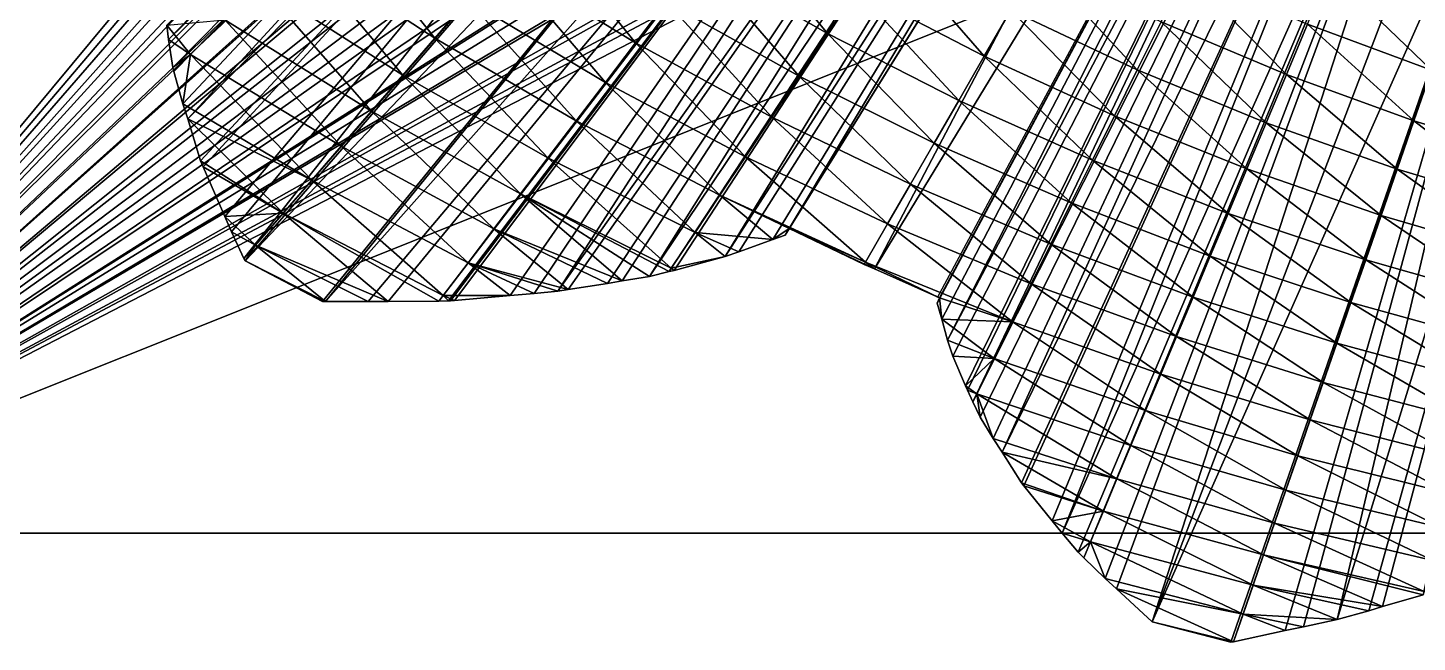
# Model space of a CAD drawing. Extents: x -33.1 to 33.1, y -27.2 to 27.2.
# Drawn here: x -21.44 to -7.15, y -26.12 to -19.8 of the extents above; entities that cross this region are included whole.
import ezdxf

# ---------------------------------------------------------------- set-up
doc = ezdxf.new("R2010")
doc.units = 0
doc.header["$MEASUREMENT"] = 0
for name, color, linetype in [('ObjLayer', 2, 'Continuous'), ('STL2DXF', 7, 'Continuous'), ('Temp', 7, 'Continuous')]:
    doc.layers.add(name, color=color, linetype=linetype)

msp = doc.modelspace()

# ---------------------------------------------------------------- linework, layer by layer
at = {"layer": 'ObjLayer'}
for p, q in [((-13.613, -21.865, 22.588), (-6.633, -10.639, 36.5)), ((-5.918, -11.081, 36.5), (-12.092, -22.579, 22.929)), ((-19.207, -22.197, 27.908), (-11.678, -13.493, 36.5)), ((-11.269, -13.836, 36.5), (-18.383, -22.615, 28.02)), ((-9.878, -25.912, 29.118), (-6.356, -16.672, 36.5)), ((-5.855, -16.854, 36.5), (-9.043, -26.115, 29.143)), ((-20.014, -19.773, 24.365), (-19.996, -19.921, 24.571)), ((-19.996, -19.921, 24.571), (-19.952, -20.209, 24.992)), ((-19.952, -20.209, 24.992), (-19.941, -20.251, 25.05)), ((-19.941, -20.251, 25.05), (-19.848, -20.581, 25.523)), ((-19.848, -20.581, 25.523), (-19.799, -20.735, 25.754)), ((-19.799, -20.735, 25.754), (-19.666, -21.167, 26.395)), ((-19.666, -21.167, 26.395), (-19.641, -21.23, 26.483)), ((-19.641, -21.23, 26.483), (-19.416, -21.74, 27.228)), ((-19.416, -21.74, 27.228), (-19.348, -21.898, 27.455)), ((-19.348, -21.898, 27.455), (-19.22, -22.172, 27.868)), ((-14.13, -22.106, 23.412), (-13.782, -21.977, 22.927)), ((-13.782, -21.977, 22.927), (-13.655, -21.932, 22.745)), ((-13.655, -21.932, 22.745), (-13.613, -21.865, 22.588)), ((-13.613, -21.865, 22.588), (-12.842, -22.234, 22.684)), ((-14.271, -22.154, 23.617), (-14.13, -22.106, 23.412)), ((-19.22, -22.172, 27.868), (-19.207, -22.197, 27.908)), ((-19.207, -22.197, 27.908), (-18.414, -22.616, 28.049)), ((-14.797, -22.295, 24.271), (-14.271, -22.154, 23.617)), ((-12.842, -22.234, 22.684), (-12.736, -22.28, 22.701)), ((-12.736, -22.28, 22.701), (-12.065, -22.579, 22.806)), ((-15.886, -22.491, 25.561), (-15.482, -22.429, 25.09)), ((-15.482, -22.429, 25.09), (-15.33, -22.402, 24.92)), ((-15.33, -22.402, 24.92), (-15.049, -22.357, 24.597)), ((-15.049, -22.357, 24.597), (-14.848, -22.308, 24.336)), ((-14.848, -22.308, 24.336), (-14.797, -22.295, 24.271)), ((-17.056, -22.606, 26.764), (-16.483, -22.553, 26.183)), ((-16.483, -22.553, 26.183), (-16.237, -22.533, 25.926)), ((-16.237, -22.533, 25.926), (-15.991, -22.509, 25.68)), ((-15.991, -22.509, 25.68), (-15.886, -22.491, 25.561)), ((-18.414, -22.616, 28.049), (-18.383, -22.615, 28.02)), ((-18.383, -22.615, 28.02), (-17.944, -22.617, 27.6)), ((-17.944, -22.617, 27.6), (-17.737, -22.614, 27.409)), ((-17.737, -22.614, 27.409), (-17.216, -22.613, 26.917)), ((-17.216, -22.613, 26.917), (-17.117, -22.61, 26.828)), ((-17.117, -22.61, 26.828), (-17.056, -22.606, 26.764)), ((-12.065, -22.579, 22.806), (-12.092, -22.632, 22.929)), ((-12.092, -22.632, 22.929), (-12.043, -22.798, 23.223)), ((-12.043, -22.798, 23.223), (-11.983, -23.012, 23.592)), ((-11.983, -23.012, 23.592), (-11.93, -23.179, 23.899)), ((-11.93, -23.179, 23.899), (-11.798, -23.483, 24.428)), ((-11.798, -23.483, 24.428), (-11.779, -23.528, 24.504)), ((-11.779, -23.528, 24.504), (-11.725, -23.646, 24.72)), ((-11.725, -23.646, 24.72), (-11.649, -23.804, 25.016)), ((-11.649, -23.804, 25.016), (-11.514, -24.026, 25.418)), ((-11.514, -24.026, 25.418), (-11.422, -24.166, 25.688)), ((-11.422, -24.166, 25.688), (-11.223, -24.479, 26.275)), ((-11.223, -24.479, 26.275), (-11.198, -24.512, 26.334)), ((-11.198, -24.512, 26.334), (-10.908, -24.87, 27.016)), ((25, -25), (-25, -25)), ((25, -25, 4), (-25, -25, 4)), ((-10.908, -24.87, 27.016), (-10.805, -24.999, 27.256)), ((-10.805, -24.999, 27.256), (-10.639, -25.195, 27.646)), ((-10.639, -25.195, 27.646), (-10.582, -25.253, 27.754)), ((-10.582, -25.253, 27.754), (-10.363, -25.465, 28.179)), ((-10.363, -25.465, 28.179), (-10.245, -25.572, 28.406)), ((-9.878, -25.912, 29.118), (-10.245, -25.572, 28.406)), ((-7.509, -25.753, 27.214), (-7.091, -25.634, 26.638)), ((-7.976, -25.885, 27.859), (-7.65, -25.796, 27.405)), ((-7.65, -25.796, 27.405), (-7.509, -25.753, 27.214)), ((-9.043, -26.115, 29.143), (-9.878, -25.912, 29.118)), ((-8.512, -26.001, 28.503), (-9.043, -26.115, 29.143)), ((-8.512, -26.001, 28.503), (-8.322, -25.963, 28.272)), ((-8.322, -25.963, 28.272), (-7.976, -25.885, 27.859))]:
    msp.add_line(p, q, dxfattribs=at)
at = {"layer": 'STL2DXF'}
for points in [[(-25, -25), (25, -5), (25, -25)], [(-8.41, -5.027, 4), (-25, -5, 4), (-25, -25, 4)], [(-8.41, -5.027, 4), (-25, -25, 4), (-8.272, -5.308, 4)], [(-8.272, -5.308, 4), (-25, -25, 4), (-8.141, -5.597, 4)], [(-8.141, -5.597, 4), (-25, -25, 4), (-7.965, -5.917, 4)], [(-7.965, -5.917, 4), (-25, -25, 4), (-7.843, -6.159, 4)], [(-7.843, -6.159, 4), (-25, -25, 4), (-7.622, -6.525, 4)], [(-7.622, -6.525, 4), (-25, -25, 4), (-7.515, -6.715, 4)], [(-7.515, -6.715, 4), (-25, -25, 4), (-7.24, -7.133, 4)], [(-7.24, -7.133, 4), (-25, -25, 4), (-7.159, -7.265, 4)], [(-7.159, -7.265, 4), (-25, -25, 4), (-6.818, -7.74, 4)], [(-6.818, -7.74, 4), (-25, -25, 4), (-6.773, -7.807, 4)], [(-6.773, -7.807, 4), (-25, -25, 4), (-6.381, -8.31, 4)], [(-6.381, -8.31, 4), (-25, -25, 4), (-6.355, -8.342, 4)], [(-6.355, -8.342, 4), (-25, -25, 4), (-6.351, -8.346, 4)], [(-6.351, -8.346, 4), (-25, -25, 4), (-5.903, -8.863, 4)], [(-5.903, -8.863, 4), (-25, -25, 4), (-5.817, -8.949, 4)], [(-5.817, -8.949, 4), (-25, -25, 4), (-5.418, -9.374, 4)], [(-5.418, -9.374, 4), (-25, -25, 4), (-5.232, -9.544, 4)], [(-5.232, -9.544, 4), (-25, -25, 4), (-4.897, -9.87, 4)], [(-4.897, -9.87, 4), (-25, -25, 4), (-4.592, -10.124, 4)], [(-4.592, -10.124, 4), (-25, -25, 4), (-4.339, -10.348, 4)], [(-4.339, -10.348, 4), (-25, -25, 4), (-3.897, -10.679, 4)], [(-3.897, -10.679, 4), (-25, -25, 4), (-3.742, -10.801, 4)], [(-3.742, -10.801, 4), (-25, -25, 4), (-3.149, -11.188, 4)], [(-3.149, -11.188, 4), (-25, -25, 4), (-3.105, -11.219, 4)], [(-3.105, -11.219, 4), (-25, -25, 4), (-2.84, -11.364, 4)], [(-2.84, -11.364, 4), (-25, -25, 4), (-2.427, -11.581, 4)], [(-2.427, -11.581, 4), (-25, -25, 4), (-2.346, -11.613, 4)], [(-2.346, -11.613, 4), (-25, -25, 4), (-1.71, -11.872, 4)], [(-1.71, -11.872, 4), (-25, -25, 4), (-1.517, -11.921, 4)], [(-1.517, -11.921, 4), (-25, -25, 4), (-0.962, -12.072, 4)], [(-0.962, -12.072, 4), (-25, -25, 4), (-0.698, -12.102, 4)], [(-0.698, -12.102, 4), (-25, -25, 4), (-0.195, -12.162, 4)], [(25, -25, 4), (-0.195, -12.162, 4), (-25, -25, 4)], [(-17.258, -19.907, 22.169), (-18.683, -18.974, 21.981), (-18.303, -18.587, 21.122)], [(-16.918, -19.516, 21.305), (-17.258, -19.907, 22.169), (-18.303, -18.587, 21.122)], [(-15.193, -19.955, 20.609), (-16.569, -19.112, 20.447), (-16.209, -18.698, 19.593)], [(-14.874, -19.535, 19.749), (-15.193, -19.955, 20.609), (-16.209, -18.698, 19.593)], [(-13.22, -19.86, 19.023), (-14.545, -19.102, 18.892), (-14.204, -18.655, 18.038)], [(-12.919, -19.408, 18.161), (-13.22, -19.86, 19.023), (-14.204, -18.655, 18.038)], [(-17.587, -20.288, 23.038), (-19.055, -19.351, 22.847), (-18.683, -18.974, 21.981)], [(-17.258, -19.907, 22.169), (-17.587, -20.288, 23.038), (-18.683, -18.974, 21.981)], [(-11.606, -20.091, 18.264), (-12.919, -19.408, 18.161), (-12.608, -18.941, 17.3)], [(-11.333, -19.62, 17.394), (-11.606, -20.091, 18.264), (-12.608, -18.941, 17.3)], [(-15.503, -20.361, 21.473), (-16.918, -19.516, 21.305), (-16.569, -19.112, 20.447)], [(-15.193, -19.955, 20.609), (-15.503, -20.361, 21.473), (-16.569, -19.112, 20.447)], [(-13.51, -20.297, 19.888), (-14.874, -19.535, 19.749), (-14.545, -19.102, 18.892)], [(-13.22, -19.86, 19.023), (-13.51, -20.297, 19.888), (-14.545, -19.102, 18.892)], [(-10.032, -20.231, 17.468), (-11.333, -19.62, 17.394), (-11.051, -19.13, 16.525)], [(-9.788, -19.738, 16.588), (-10.032, -20.231, 17.468), (-11.051, -19.13, 16.525)], [(-8.499, -20.28, 16.632), (-9.788, -19.738, 16.588), (-9.533, -19.225, 15.709)], [(-8.283, -19.763, 15.742), (-8.499, -20.28, 16.632), (-9.533, -19.225, 15.709)], [(-7.008, -20.236, 15.757), (-8.283, -19.763, 15.742), (-8.057, -19.225, 14.851)], [(-6.82, -19.694, 14.855), (-7.008, -20.236, 15.757), (-8.057, -19.225, 14.851)], [(-17.908, -20.658, 23.913), (-19.416, -19.718, 23.721), (-19.055, -19.351, 22.847)], [(-17.587, -20.288, 23.038), (-17.908, -20.658, 23.913), (-19.055, -19.351, 22.847)], [(-11.868, -20.546, 19.135), (-13.22, -19.86, 19.023), (-12.919, -19.408, 18.161)], [(-11.606, -20.091, 18.264), (-11.868, -20.546, 19.135), (-12.919, -19.408, 18.161)], [(-15.803, -20.756, 22.341), (-17.258, -19.907, 22.169), (-16.918, -19.516, 21.305)], [(-15.503, -20.361, 21.473), (-15.803, -20.756, 22.341), (-16.918, -19.516, 21.305)], [(-13.791, -20.719, 20.755), (-15.193, -19.955, 20.609), (-14.874, -19.535, 19.749)], [(-13.51, -20.297, 19.888), (-13.791, -20.719, 20.755), (-14.874, -19.535, 19.749)], [(-19.416, -19.718, 23.721), (-19.769, -20.076, 24.602), (-20.014, -19.773, 24.365)], [(-18.22, -21.018, 24.795), (-19.769, -20.076, 24.602), (-19.416, -19.718, 23.721)], [(-17.908, -20.658, 23.913), (-18.22, -21.018, 24.795), (-19.416, -19.718, 23.721)], [(-10.267, -20.706, 18.348), (-11.606, -20.091, 18.264), (-11.333, -19.62, 17.394)], [(-10.032, -20.231, 17.468), (-10.267, -20.706, 18.348), (-11.333, -19.62, 17.394)], [(-19.769, -20.076, 24.602), (-19.996, -19.921, 24.571), (-20.014, -19.773, 24.365)], [(-12.122, -20.985, 20.007), (-13.51, -20.297, 19.888), (-13.22, -19.86, 19.023)], [(-11.868, -20.546, 19.135), (-12.122, -20.985, 20.007), (-13.22, -19.86, 19.023)], [(-8.707, -20.776, 17.522), (-10.032, -20.231, 17.468), (-9.788, -19.738, 16.588)], [(-8.499, -20.28, 16.632), (-8.707, -20.776, 17.522), (-9.788, -19.738, 16.588)], [(-7.188, -20.756, 16.657), (-8.499, -20.28, 16.632), (-8.283, -19.763, 15.742)], [(-7.008, -20.236, 15.757), (-7.188, -20.756, 16.657), (-8.283, -19.763, 15.742)], [(-19.769, -20.076, 24.602), (-19.952, -20.209, 24.992), (-19.996, -19.921, 24.571)], [(-16.094, -21.138, 23.213), (-17.587, -20.288, 23.038), (-17.258, -19.907, 22.169)], [(-15.803, -20.756, 22.341), (-16.094, -21.138, 23.213), (-17.258, -19.907, 22.169)], [(-14.063, -21.127, 21.624), (-15.503, -20.361, 21.473), (-15.193, -19.955, 20.609)], [(-13.791, -20.719, 20.755), (-14.063, -21.127, 21.624), (-15.193, -19.955, 20.609)], [(-19.769, -20.076, 24.602), (-19.941, -20.251, 25.05), (-19.952, -20.209, 24.992)], [(-19.769, -20.076, 24.602), (-19.848, -20.581, 25.523), (-19.941, -20.251, 25.05)], [(-18.523, -21.367, 25.683), (-19.848, -20.581, 25.523), (-19.769, -20.076, 24.602)], [(-18.22, -21.018, 24.795), (-18.523, -21.367, 25.683), (-19.769, -20.076, 24.602)], [(-10.494, -21.163, 19.227), (-11.868, -20.546, 19.135), (-11.606, -20.091, 18.264)], [(-10.267, -20.706, 18.348), (-10.494, -21.163, 19.227), (-11.606, -20.091, 18.264)], [(-16.376, -21.508, 24.09), (-17.908, -20.658, 23.913), (-17.587, -20.288, 23.038)], [(-16.094, -21.138, 23.213), (-16.376, -21.508, 24.09), (-17.587, -20.288, 23.038)], [(-8.907, -21.252, 18.41), (-10.267, -20.706, 18.348), (-10.032, -20.231, 17.468)], [(-8.707, -20.776, 17.522), (-8.907, -21.252, 18.41), (-10.032, -20.231, 17.468)], [(-7.36, -21.254, 17.556), (-8.707, -20.776, 17.522), (-8.499, -20.28, 16.632)], [(-7.188, -20.756, 16.657), (-7.36, -21.254, 17.556), (-8.499, -20.28, 16.632)], [(-5.855, -21.163, 16.665), (-7.188, -20.756, 16.657), (-7.008, -20.236, 15.757)], [(-14.325, -21.522, 22.496), (-15.803, -20.756, 22.341), (-15.503, -20.361, 21.473)], [(-14.063, -21.127, 21.624), (-14.325, -21.522, 22.496), (-15.503, -20.361, 21.473)], [(-12.366, -21.408, 20.881), (-13.791, -20.719, 20.755), (-13.51, -20.297, 19.888)], [(-12.122, -20.985, 20.007), (-12.366, -21.408, 20.881), (-13.51, -20.297, 19.888)], [(-10.712, -21.602, 20.107), (-12.122, -20.985, 20.007), (-11.868, -20.546, 19.135)], [(-10.494, -21.163, 19.227), (-10.712, -21.602, 20.107), (-11.868, -20.546, 19.135)], [(-18.523, -21.367, 25.683), (-19.799, -20.735, 25.754), (-19.848, -20.581, 25.523)], [(-16.649, -21.868, 24.972), (-18.22, -21.018, 24.795), (-17.908, -20.658, 23.913)], [(-16.376, -21.508, 24.09), (-16.649, -21.868, 24.972), (-17.908, -20.658, 23.913)], [(-12.602, -21.817, 21.755), (-14.063, -21.127, 21.624), (-13.791, -20.719, 20.755)], [(-12.366, -21.408, 20.881), (-12.602, -21.817, 21.755), (-13.791, -20.719, 20.755)], [(-9.098, -21.71, 19.298), (-10.494, -21.163, 19.227), (-10.267, -20.706, 18.348)], [(-8.907, -21.252, 18.41), (-9.098, -21.71, 19.298), (-10.267, -20.706, 18.348)], [(-18.523, -21.367, 25.683), (-18.817, -21.707, 26.579), (-19.799, -20.735, 25.754)], [(-18.817, -21.707, 26.579), (-19.666, -21.167, 26.395), (-19.799, -20.735, 25.754)], [(-14.579, -21.904, 23.371), (-16.094, -21.138, 23.213), (-15.803, -20.756, 22.341)], [(-14.325, -21.522, 22.496), (-14.579, -21.904, 23.371), (-15.803, -20.756, 22.341)], [(-7.525, -21.731, 18.453), (-8.907, -21.252, 18.41), (-8.707, -20.776, 17.522)], [(-7.36, -21.254, 17.556), (-7.525, -21.731, 18.453), (-8.707, -20.776, 17.522)], [(-5.993, -21.661, 17.573), (-7.36, -21.254, 17.556), (-7.188, -20.756, 16.657)], [(-5.855, -21.163, 16.665), (-5.993, -21.661, 17.573), (-7.188, -20.756, 16.657)], [(-10.921, -22.025, 20.986), (-12.366, -21.408, 20.881), (-12.122, -20.985, 20.007)], [(-10.712, -21.602, 20.107), (-10.921, -22.025, 20.986), (-12.122, -20.985, 20.007)], [(-16.914, -22.216, 25.859), (-18.523, -21.367, 25.683), (-18.22, -21.018, 24.795)], [(-16.649, -21.868, 24.972), (-16.914, -22.216, 25.859), (-18.22, -21.018, 24.795)], [(-14.825, -22.273, 24.25), (-16.376, -21.508, 24.09), (-16.094, -21.138, 23.213)], [(-14.579, -21.904, 23.371), (-14.825, -22.273, 24.25), (-16.094, -21.138, 23.213)], [(-12.829, -22.211, 22.631), (-14.325, -21.522, 22.496), (-14.063, -21.127, 21.624)], [(-12.602, -21.817, 21.755), (-12.829, -22.211, 22.631), (-14.063, -21.127, 21.624)], [(-18.817, -21.707, 26.579), (-19.641, -21.23, 26.483), (-19.666, -21.167, 26.395)], [(-18.817, -21.707, 26.579), (-19.416, -21.74, 27.228), (-19.641, -21.23, 26.483)], [(-9.282, -22.149, 20.185), (-10.712, -21.602, 20.107), (-10.494, -21.163, 19.227)], [(-9.098, -21.71, 19.298), (-9.282, -22.149, 20.185), (-10.494, -21.163, 19.227)], [(-7.683, -22.188, 19.349), (-9.098, -21.71, 19.298), (-8.907, -21.252, 18.41)], [(-7.525, -21.731, 18.453), (-7.683, -22.188, 19.349), (-8.907, -21.252, 18.41)], [(-6.124, -22.138, 18.478), (-7.525, -21.731, 18.453), (-7.36, -21.254, 17.556)], [(-5.993, -21.661, 17.573), (-6.124, -22.138, 18.478), (-7.36, -21.254, 17.556)], [(-17.171, -22.553, 26.753), (-18.817, -21.707, 26.579), (-18.523, -21.367, 25.683)], [(-16.914, -22.216, 25.859), (-17.171, -22.553, 26.753), (-18.523, -21.367, 25.683)], [(-11.123, -22.432, 21.866), (-12.602, -21.817, 21.755), (-12.366, -21.408, 20.881)], [(-10.921, -22.025, 20.986), (-11.123, -22.432, 21.866), (-12.366, -21.408, 20.881)], [(-15.33, -22.402, 24.92), (-16.649, -21.868, 24.972), (-16.376, -21.508, 24.09)], [(-15.049, -22.357, 24.597), (-15.33, -22.402, 24.92), (-16.376, -21.508, 24.09)], [(-14.825, -22.273, 24.25), (-14.848, -22.308, 24.336), (-16.376, -21.508, 24.09)], [(-14.848, -22.308, 24.336), (-15.049, -22.357, 24.597), (-16.376, -21.508, 24.09)], [(-13.782, -21.977, 22.927), (-14.579, -21.904, 23.371), (-14.325, -21.522, 22.496)], [(-13.613, -21.865, 22.588), (-13.782, -21.977, 22.927), (-14.325, -21.522, 22.496)], [(-12.829, -22.211, 22.631), (-13.613, -21.865, 22.588), (-14.325, -21.522, 22.496)], [(-18.817, -21.707, 26.579), (-19.103, -22.037, 27.482), (-19.416, -21.74, 27.228)], [(-17.737, -22.614, 27.409), (-19.103, -22.037, 27.482), (-18.817, -21.707, 26.579)], [(-17.171, -22.553, 26.753), (-17.216, -22.613, 26.917), (-18.817, -21.707, 26.579)], [(-17.216, -22.613, 26.917), (-17.737, -22.614, 27.409), (-18.817, -21.707, 26.579)], [(-9.459, -22.571, 21.071), (-10.921, -22.025, 20.986), (-10.712, -21.602, 20.107)], [(-9.282, -22.149, 20.185), (-9.459, -22.571, 21.071), (-10.712, -21.602, 20.107)], [(-7.835, -22.626, 20.243), (-9.282, -22.149, 20.185), (-9.098, -21.71, 19.298)], [(-7.683, -22.188, 19.349), (-7.835, -22.626, 20.243), (-9.098, -21.71, 19.298)], [(-19.103, -22.037, 27.482), (-19.348, -21.898, 27.455), (-19.416, -21.74, 27.228)], [(-11.317, -22.824, 22.747), (-12.829, -22.211, 22.631), (-12.602, -21.817, 21.755)], [(-11.123, -22.432, 21.866), (-11.317, -22.824, 22.747), (-12.602, -21.817, 21.755)], [(-6.25, -22.595, 19.381), (-7.683, -22.188, 19.349), (-7.525, -21.731, 18.453)], [(-6.124, -22.138, 18.478), (-6.25, -22.595, 19.381), (-7.525, -21.731, 18.453)], [(-19.103, -22.037, 27.482), (-19.22, -22.172, 27.868), (-19.348, -21.898, 27.455)], [(-15.886, -22.491, 25.561), (-16.914, -22.216, 25.859), (-16.649, -21.868, 24.972)], [(-15.33, -22.402, 24.92), (-15.482, -22.429, 25.09), (-16.649, -21.868, 24.972)], [(-15.482, -22.429, 25.09), (-15.886, -22.491, 25.561), (-16.649, -21.868, 24.972)], [(-14.271, -22.154, 23.617), (-14.825, -22.273, 24.25), (-14.579, -21.904, 23.371)], [(-13.782, -21.977, 22.927), (-14.13, -22.106, 23.412), (-14.579, -21.904, 23.371)], [(-14.13, -22.106, 23.412), (-14.271, -22.154, 23.617), (-14.579, -21.904, 23.371)], [(-13.613, -21.865, 22.588), (-13.655, -21.932, 22.745), (-13.782, -21.977, 22.927)], [(-12.829, -22.211, 22.631), (-12.842, -22.234, 22.684), (-13.613, -21.865, 22.588)], [(-12.736, -22.28, 22.701), (-13.613, -21.865, 22.588), (-12.842, -22.234, 22.684)], [(-19.103, -22.037, 27.482), (-19.207, -22.197, 27.908), (-19.22, -22.172, 27.868)], [(-18.383, -22.615, 28.02), (-19.207, -22.197, 27.908), (-19.103, -22.037, 27.482)], [(-17.737, -22.614, 27.409), (-17.944, -22.617, 27.6), (-19.103, -22.037, 27.482)], [(-17.944, -22.617, 27.6), (-18.383, -22.615, 28.02), (-19.103, -22.037, 27.482)], [(-9.629, -22.976, 21.956), (-11.123, -22.432, 21.866), (-10.921, -22.025, 20.986)], [(-9.459, -22.571, 21.071), (-9.629, -22.976, 21.956), (-10.921, -22.025, 20.986)], [(-7.98, -23.045, 21.135), (-9.459, -22.571, 21.071), (-9.282, -22.149, 20.185)], [(-7.835, -22.626, 20.243), (-7.98, -23.045, 21.135), (-9.282, -22.149, 20.185)], [(-18.383, -22.615, 28.02), (-18.414, -22.616, 28.049), (-19.207, -22.197, 27.908)], [(-16.483, -22.553, 26.183), (-17.171, -22.553, 26.753), (-16.914, -22.216, 25.859)], [(-16.237, -22.533, 25.926), (-16.483, -22.553, 26.183), (-16.914, -22.216, 25.859)], [(-15.991, -22.509, 25.68), (-16.237, -22.533, 25.926), (-16.914, -22.216, 25.859)], [(-15.886, -22.491, 25.561), (-15.991, -22.509, 25.68), (-16.914, -22.216, 25.859)], [(-14.797, -22.295, 24.271), (-14.848, -22.308, 24.336), (-14.825, -22.273, 24.25)], [(-14.271, -22.154, 23.617), (-14.797, -22.295, 24.271), (-14.825, -22.273, 24.25)], [(-12.736, -22.28, 22.701), (-12.842, -22.234, 22.684), (-12.829, -22.211, 22.631)], [(-11.317, -22.824, 22.747), (-12.065, -22.579, 22.806), (-12.829, -22.211, 22.631)], [(-12.065, -22.579, 22.806), (-12.736, -22.28, 22.701), (-12.829, -22.211, 22.631)], [(-6.371, -23.031, 20.281), (-7.835, -22.626, 20.243), (-7.683, -22.188, 19.349)], [(-6.25, -22.595, 19.381), (-6.371, -23.031, 20.281), (-7.683, -22.188, 19.349)], [(-9.791, -23.364, 22.842), (-11.317, -22.824, 22.747), (-11.123, -22.432, 21.866)], [(-9.629, -22.976, 21.956), (-9.791, -23.364, 22.842), (-11.123, -22.432, 21.866)], [(-17.117, -22.61, 26.828), (-17.216, -22.613, 26.917), (-17.171, -22.553, 26.753)], [(-16.483, -22.553, 26.183), (-17.056, -22.606, 26.764), (-17.171, -22.553, 26.753)], [(-17.056, -22.606, 26.764), (-17.117, -22.61, 26.828), (-17.171, -22.553, 26.753)], [(-8.12, -23.448, 22.026), (-9.629, -22.976, 21.956), (-9.459, -22.571, 21.071)], [(-7.98, -23.045, 21.135), (-8.12, -23.448, 22.026), (-9.459, -22.571, 21.071)], [(-17.056, -22.606, 26.764), (-17.097, -22.609, 26.807), (-17.117, -22.61, 26.828)], [(-12.043, -22.798, 23.223), (-12.092, -22.632, 22.929), (-12.065, -22.579, 22.806)], [(-11.317, -22.824, 22.747), (-12.043, -22.798, 23.223), (-12.065, -22.579, 22.806)], [(-6.487, -23.448, 21.18), (-7.98, -23.045, 21.135), (-7.835, -22.626, 20.243)], [(-6.371, -23.031, 20.281), (-6.487, -23.448, 21.18), (-7.835, -22.626, 20.243)], [(-11.317, -22.824, 22.747), (-11.504, -23.201, 23.629), (-12.043, -22.798, 23.223)], [(-11.504, -23.201, 23.629), (-11.983, -23.012, 23.592), (-12.043, -22.798, 23.223)], [(-9.948, -23.738, 23.727), (-11.504, -23.201, 23.629), (-11.317, -22.824, 22.747)], [(-9.791, -23.364, 22.842), (-9.948, -23.738, 23.727), (-11.317, -22.824, 22.747)], [(-8.253, -23.833, 22.916), (-9.791, -23.364, 22.842), (-9.629, -22.976, 21.956)], [(-8.12, -23.448, 22.026), (-8.253, -23.833, 22.916), (-9.629, -22.976, 21.956)], [(-11.504, -23.201, 23.629), (-11.93, -23.179, 23.899), (-11.983, -23.012, 23.592)], [(-6.597, -23.848, 22.076), (-8.12, -23.448, 22.026), (-7.98, -23.045, 21.135)], [(-6.487, -23.448, 21.18), (-6.597, -23.848, 22.076), (-7.98, -23.045, 21.135)], [(-11.504, -23.201, 23.629), (-11.798, -23.483, 24.428), (-11.93, -23.179, 23.899)], [(-11.504, -23.201, 23.629), (-11.684, -23.564, 24.511), (-11.798, -23.483, 24.428)], [(-10.098, -24.097, 24.612), (-11.684, -23.564, 24.511), (-11.504, -23.201, 23.629)], [(-9.948, -23.738, 23.727), (-10.098, -24.097, 24.612), (-11.504, -23.201, 23.629)], [(-8.381, -24.203, 23.804), (-9.948, -23.738, 23.727), (-9.791, -23.364, 22.842)], [(-8.253, -23.833, 22.916), (-8.381, -24.203, 23.804), (-9.791, -23.364, 22.842)], [(-11.684, -23.564, 24.511), (-11.779, -23.528, 24.504), (-11.798, -23.483, 24.428)], [(-11.684, -23.564, 24.511), (-11.725, -23.646, 24.72), (-11.779, -23.528, 24.504)], [(-11.649, -23.804, 25.016), (-11.725, -23.646, 24.72), (-11.684, -23.564, 24.511)], [(-10.242, -24.441, 25.498), (-11.514, -24.026, 25.418), (-11.684, -23.564, 24.511)], [(-10.098, -24.097, 24.612), (-10.242, -24.441, 25.498), (-11.684, -23.564, 24.511)], [(-11.514, -24.026, 25.418), (-11.649, -23.804, 25.016), (-11.684, -23.564, 24.511)], [(-6.702, -24.23, 22.97), (-8.253, -23.833, 22.916), (-8.12, -23.448, 22.026)], [(-6.597, -23.848, 22.076), (-6.702, -24.23, 22.97), (-8.12, -23.448, 22.026)], [(-8.503, -24.557, 24.693), (-10.098, -24.097, 24.612), (-9.948, -23.738, 23.727)], [(-8.381, -24.203, 23.804), (-8.503, -24.557, 24.693), (-9.948, -23.738, 23.727)], [(-6.804, -24.595, 23.863), (-8.381, -24.203, 23.804), (-8.253, -23.833, 22.916)], [(-6.702, -24.23, 22.97), (-6.804, -24.595, 23.863), (-8.253, -23.833, 22.916)], [(-10.242, -24.441, 25.498), (-11.422, -24.166, 25.688), (-11.514, -24.026, 25.418)], [(-8.621, -24.896, 25.581), (-10.242, -24.441, 25.498), (-10.098, -24.097, 24.612)], [(-8.503, -24.557, 24.693), (-8.621, -24.896, 25.581), (-10.098, -24.097, 24.612)], [(-10.242, -24.441, 25.498), (-10.381, -24.772, 26.385), (-11.422, -24.166, 25.688)], [(-10.381, -24.772, 26.385), (-11.223, -24.479, 26.275), (-11.422, -24.166, 25.688)], [(-6.9, -24.944, 24.754), (-8.503, -24.557, 24.693), (-8.381, -24.203, 23.804)], [(-6.804, -24.595, 23.863), (-6.9, -24.944, 24.754), (-8.381, -24.203, 23.804)], [(-10.381, -24.772, 26.385), (-11.198, -24.512, 26.334), (-11.223, -24.479, 26.275)], [(-10.381, -24.772, 26.385), (-10.908, -24.87, 27.016), (-11.198, -24.512, 26.334)], [(-8.733, -25.221, 26.469), (-10.381, -24.772, 26.385), (-10.242, -24.441, 25.498)], [(-8.621, -24.896, 25.581), (-8.733, -25.221, 26.469), (-10.242, -24.441, 25.498)], [(-6.993, -25.278, 25.644), (-8.621, -24.896, 25.581), (-8.503, -24.557, 24.693)], [(-6.9, -24.944, 24.754), (-6.993, -25.278, 25.644), (-8.503, -24.557, 24.693)], [(-10.381, -24.772, 26.385), (-10.514, -25.089, 27.274), (-10.908, -24.87, 27.016)], [(-8.841, -25.532, 27.358), (-10.514, -25.089, 27.274), (-10.381, -24.772, 26.385)], [(-8.733, -25.221, 26.469), (-8.841, -25.532, 27.358), (-10.381, -24.772, 26.385)], [(25, -25), (-25, -25, 4), (-25, -25)], [(-25, -25, 4), (25, -25), (25, -25, 4)], [(-10.514, -25.089, 27.274), (-10.805, -24.999, 27.256), (-10.908, -24.87, 27.016)], [(-10.514, -25.089, 27.274), (-10.639, -25.195, 27.646), (-10.805, -24.999, 27.256)], [(-7.081, -25.598, 26.534), (-8.733, -25.221, 26.469), (-8.621, -24.896, 25.581)], [(-6.993, -25.278, 25.644), (-7.081, -25.598, 26.534), (-8.621, -24.896, 25.581)], [(-10.514, -25.089, 27.274), (-10.582, -25.253, 27.754), (-10.639, -25.195, 27.646)], [(-10.363, -25.465, 28.179), (-10.582, -25.253, 27.754), (-10.514, -25.089, 27.274)], [(-8.944, -25.83, 28.248), (-10.363, -25.465, 28.179), (-10.514, -25.089, 27.274)], [(-8.841, -25.532, 27.358), (-8.944, -25.83, 28.248), (-10.514, -25.089, 27.274)], [(-7.509, -25.753, 27.214), (-8.841, -25.532, 27.358), (-8.733, -25.221, 26.469)], [(-7.091, -25.634, 26.638), (-7.509, -25.753, 27.214), (-8.733, -25.221, 26.469)], [(-7.081, -25.598, 26.534), (-7.091, -25.634, 26.638), (-8.733, -25.221, 26.469)], [(-8.944, -25.83, 28.248), (-10.245, -25.572, 28.406), (-10.363, -25.465, 28.179)], [(-7.976, -25.885, 27.859), (-8.944, -25.83, 28.248), (-8.841, -25.532, 27.358)], [(-7.509, -25.753, 27.214), (-7.65, -25.796, 27.405), (-8.841, -25.532, 27.358)], [(-7.65, -25.796, 27.405), (-7.976, -25.885, 27.859), (-8.841, -25.532, 27.358)], [(-7.976, -25.885, 27.859), (-8.322, -25.963, 28.272), (-8.944, -25.83, 28.248)], [(-8.322, -25.963, 28.272), (-8.512, -26.001, 28.503), (-8.944, -25.83, 28.248)]]:
    msp.add_3dface(points, dxfattribs=at)
at = {"layer": 'Temp'}
for points in [[(-25, -5), (25, -5), (-25, -25)], [(-10.256, -9.878, 36.5), (-20.014, -19.773, 24.365), (-19.996, -19.921, 24.571)], [(-10.256, -9.878, 36.5), (-19.996, -19.921, 24.571), (-10.708, -10.845, 36.5)], [(-6.729, -10.794, 36.5), (-13.613, -21.865, 22.588), (-6.633, -10.639, 36.5)], [(-12.736, -22.28, 22.701), (-6.633, -10.639, 36.5), (-13.613, -21.865, 22.588)], [(-12.736, -22.28, 22.701), (-5.918, -11.081, 36.5), (-6.633, -10.639, 36.5)], [(-10.708, -10.845, 36.5), (-19.996, -19.921, 24.571), (-19.952, -20.209, 24.992)], [(-10.708, -10.845, 36.5), (-19.952, -20.209, 24.992), (-19.941, -20.251, 25.05)], [(-10.708, -10.845, 36.5), (-19.941, -20.251, 25.05), (-19.848, -20.581, 25.523)], [(-10.708, -10.845, 36.5), (-19.848, -20.581, 25.523), (-19.799, -20.735, 25.754)], [(-10.708, -10.845, 36.5), (-19.799, -20.735, 25.754), (-11.186, -12.038, 36.5)], [(-6.729, -10.794, 36.5), (-13.655, -21.932, 22.745), (-13.613, -21.865, 22.588)], [(-6.729, -10.794, 36.5), (-7.264, -11.265, 36.5), (-13.655, -21.932, 22.745)], [(-12.065, -22.579, 22.806), (-5.918, -11.081, 36.5), (-12.736, -22.28, 22.701)], [(-5.992, -11.219, 36.5), (-5.918, -11.081, 36.5), (-12.065, -22.579, 22.806)], [(-7.264, -11.265, 36.5), (-7.955, -11.808, 36.5), (-14.271, -22.154, 23.617)], [(-7.264, -11.265, 36.5), (-14.271, -22.154, 23.617), (-14.13, -22.106, 23.412)], [(-7.264, -11.265, 36.5), (-14.13, -22.106, 23.412), (-13.782, -21.977, 22.927)], [(-7.264, -11.265, 36.5), (-13.782, -21.977, 22.927), (-13.655, -21.932, 22.745)], [(-5.992, -11.219, 36.5), (-12.092, -22.632, 22.929), (-12.043, -22.798, 23.223)], [(-5.992, -11.219, 36.5), (-12.065, -22.579, 22.806), (-12.092, -22.632, 22.929)], [(-5.992, -11.219, 36.5), (-12.043, -22.798, 23.223), (-11.983, -23.012, 23.592)], [(-5.992, -11.219, 36.5), (-11.983, -23.012, 23.592), (-6.132, -11.919, 36.5)], [(-7.955, -11.808, 36.5), (-15.049, -22.357, 24.597), (-14.848, -22.308, 24.336)], [(-7.955, -11.808, 36.5), (-8.83, -12.421, 36.5), (-15.049, -22.357, 24.597)], [(-7.955, -11.808, 36.5), (-14.848, -22.308, 24.336), (-14.797, -22.295, 24.271)], [(-7.955, -11.808, 36.5), (-14.797, -22.295, 24.271), (-14.271, -22.154, 23.617)], [(-6.132, -11.919, 36.5), (-11.983, -23.012, 23.592), (-11.93, -23.179, 23.899)], [(-6.132, -11.919, 36.5), (-11.93, -23.179, 23.899), (-11.798, -23.483, 24.428)], [(-6.132, -11.919, 36.5), (-11.798, -23.483, 24.428), (-11.779, -23.528, 24.504)], [(-6.132, -11.919, 36.5), (-11.779, -23.528, 24.504), (-11.725, -23.646, 24.72)], [(-6.132, -11.919, 36.5), (-11.725, -23.646, 24.72), (-6.257, -12.789, 36.5)], [(-11.186, -12.038, 36.5), (-19.799, -20.735, 25.754), (-19.666, -21.167, 26.395)], [(-11.186, -12.038, 36.5), (-19.666, -21.167, 26.395), (-19.641, -21.23, 26.483)], [(-11.186, -12.038, 36.5), (-19.641, -21.23, 26.483), (-19.416, -21.74, 27.228)], [(-11.186, -12.038, 36.5), (-19.416, -21.74, 27.228), (-19.348, -21.898, 27.455)], [(-11.186, -12.038, 36.5), (-19.348, -21.898, 27.455), (-19.22, -22.172, 27.868)], [(-11.186, -12.038, 36.5), (-19.22, -22.172, 27.868), (-11.678, -13.493, 36.5)], [(-8.83, -12.421, 36.5), (-9.921, -13.099, 36.5), (-15.991, -22.509, 25.68)], [(-8.83, -12.421, 36.5), (-15.991, -22.509, 25.68), (-15.886, -22.491, 25.561)], [(-8.83, -12.421, 36.5), (-15.886, -22.491, 25.561), (-15.482, -22.429, 25.09)], [(-8.83, -12.421, 36.5), (-15.482, -22.429, 25.09), (-15.33, -22.402, 24.92)], [(-8.83, -12.421, 36.5), (-15.33, -22.402, 24.92), (-15.049, -22.357, 24.597)], [(-6.257, -12.789, 36.5), (-11.725, -23.646, 24.72), (-11.649, -23.804, 25.016)], [(-6.257, -12.789, 36.5), (-11.649, -23.804, 25.016), (-11.514, -24.026, 25.418)], [(-6.257, -12.789, 36.5), (-11.514, -24.026, 25.418), (-11.422, -24.166, 25.688)], [(-6.257, -12.789, 36.5), (-11.422, -24.166, 25.688), (-6.35, -13.853, 36.5)], [(-9.921, -13.099, 36.5), (-11.269, -13.836, 36.5), (-18.383, -22.615, 28.02)], [(-9.921, -13.099, 36.5), (-18.383, -22.615, 28.02), (-17.944, -22.617, 27.6)], [(-9.921, -13.099, 36.5), (-17.944, -22.617, 27.6), (-17.737, -22.614, 27.409)], [(-9.921, -13.099, 36.5), (-17.737, -22.614, 27.409), (-17.216, -22.613, 26.917)], [(-9.921, -13.099, 36.5), (-17.216, -22.613, 26.917), (-17.117, -22.61, 26.828)], [(-9.921, -13.099, 36.5), (-17.117, -22.61, 26.828), (-17.097, -22.609, 26.807)], [(-9.921, -13.099, 36.5), (-17.117, -22.61, 26.828), (-17.056, -22.606, 26.764)], [(-9.921, -13.099, 36.5), (-17.097, -22.609, 26.807), (-17.056, -22.606, 26.764)], [(-9.921, -13.099, 36.5), (-17.056, -22.606, 26.764), (-16.483, -22.553, 26.183)], [(-9.921, -13.099, 36.5), (-16.483, -22.553, 26.183), (-16.237, -22.533, 25.926)], [(-9.921, -13.099, 36.5), (-16.237, -22.533, 25.926), (-15.991, -22.509, 25.68)], [(-11.678, -13.493, 36.5), (-19.22, -22.172, 27.868), (-19.207, -22.197, 27.908)], [(-19.207, -22.197, 27.908), (-11.269, -13.836, 36.5), (-11.678, -13.493, 36.5)], [(-18.414, -22.616, 28.049), (-11.269, -13.836, 36.5), (-19.207, -22.197, 27.908)], [(-11.269, -13.836, 36.5), (-18.414, -22.616, 28.049), (-18.383, -22.615, 28.02)], [(-6.35, -13.853, 36.5), (-11.422, -24.166, 25.688), (-11.223, -24.479, 26.275)], [(-6.35, -13.853, 36.5), (-11.223, -24.479, 26.275), (-11.198, -24.512, 26.334)], [(-6.35, -13.853, 36.5), (-11.198, -24.512, 26.334), (-10.908, -24.87, 27.016)], [(-6.35, -13.853, 36.5), (-10.908, -24.87, 27.016), (-10.805, -24.999, 27.256)], [(-6.35, -13.853, 36.5), (-10.805, -24.999, 27.256), (-6.392, -15.137, 36.5)], [(-6.392, -15.137, 36.5), (-10.805, -24.999, 27.256), (-10.639, -25.195, 27.646)], [(-6.392, -15.137, 36.5), (-10.639, -25.195, 27.646), (-10.582, -25.253, 27.754)], [(-6.392, -15.137, 36.5), (-10.582, -25.253, 27.754), (-10.363, -25.465, 28.179)], [(-6.392, -15.137, 36.5), (-10.363, -25.465, 28.179), (-10.245, -25.572, 28.406)], [(-6.392, -15.137, 36.5), (-10.245, -25.572, 28.406), (-9.878, -25.912, 29.118)], [(-6.392, -15.137, 36.5), (-9.878, -25.912, 29.118), (-6.356, -16.672, 36.5)], [(-4.841, -15.701, 36.5), (-7.976, -25.885, 27.859), (-7.65, -25.796, 27.405)], [(-4.841, -15.701, 36.5), (-5.855, -16.854, 36.5), (-7.976, -25.885, 27.859)], [(-4.841, -15.701, 36.5), (-7.65, -25.796, 27.405), (-7.509, -25.753, 27.214)], [(-4.841, -15.701, 36.5), (-7.509, -25.753, 27.214), (-7.091, -25.634, 26.638)], [(-9.878, -25.912, 29.118), (-5.855, -16.854, 36.5), (-6.356, -16.672, 36.5)], [(-9.071, -26.12, 29.178), (-5.855, -16.854, 36.5), (-9.878, -25.912, 29.118)], [(-5.855, -16.854, 36.5), (-9.071, -26.12, 29.178), (-9.043, -26.115, 29.143)], [(-5.855, -16.854, 36.5), (-9.043, -26.115, 29.143), (-8.512, -26.001, 28.503)], [(-5.855, -16.854, 36.5), (-8.512, -26.001, 28.503), (-8.322, -25.963, 28.272)], [(-5.855, -16.854, 36.5), (-8.322, -25.963, 28.272), (-7.976, -25.885, 27.859)], [(-9.043, -26.115, 29.143), (-9.878, -25.912, 29.118), (-10.245, -25.572, 28.406)], [(-8.944, -25.83, 28.248), (-9.043, -26.115, 29.143), (-10.245, -25.572, 28.406)], [(-8.512, -26.001, 28.503), (-9.043, -26.115, 29.143), (-8.944, -25.83, 28.248)], [(-9.043, -26.115, 29.143), (-9.071, -26.12, 29.178), (-9.878, -25.912, 29.118)]]:
    msp.add_3dface(points, dxfattribs=at)

doc.saveas('drawing.dxf')
